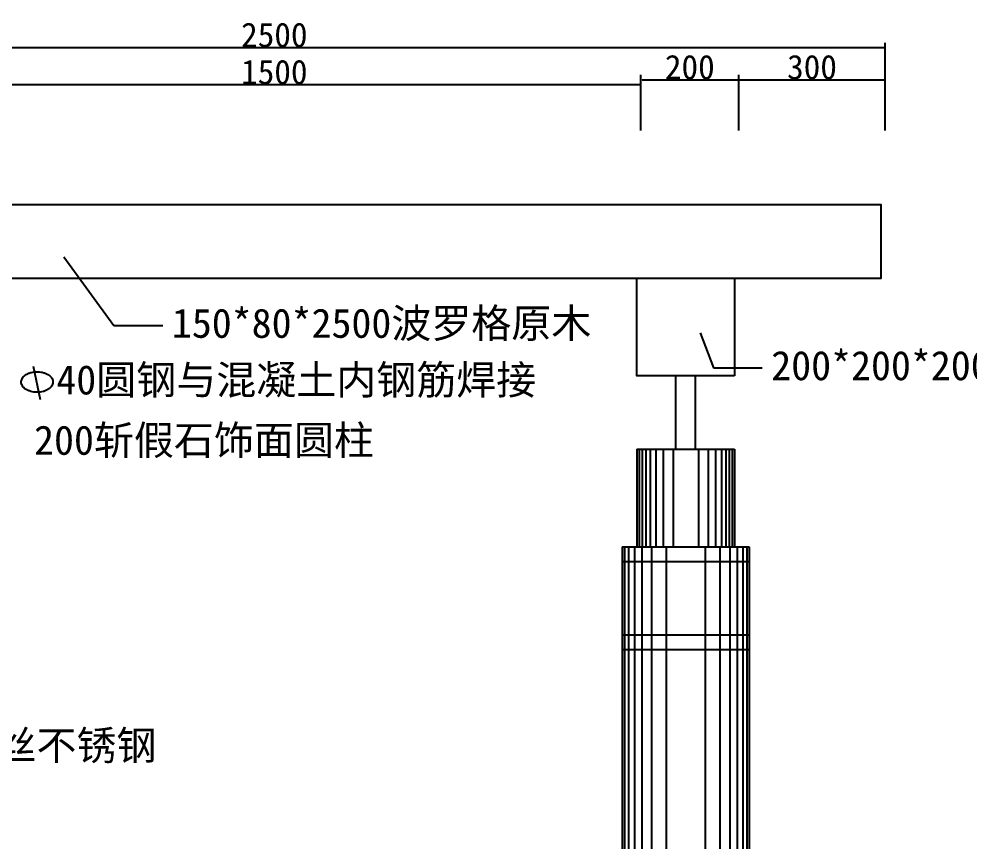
# Model space of a CAD drawing. Extents: x -6004 to -783, y 4539 to 8367.
# Drawn here: x -5004 to -3059, y 6401 to 8085 of the extents above; entities that cross this region are included whole.
import ezdxf

# ---------------------------------------------------------------- set-up
doc = ezdxf.new("R2010")
doc.units = 0
doc.layers.get('DEFPOINTS').update_dxf_attribs({"linetype": 'CONTINUOUS'})
for name, color, linetype in [('LAYER2', 7, 'CONTINUOUS'), ('LAYER6', 8, 'CONTINUOUS'), ('标注', 4, 'CONTINUOUS')]:
    doc.layers.add(name, color=color, linetype=linetype)
doc.styles.get("Standard").update_dxf_attribs({"font": '', "height": 50})
doc.styles.get('STANDARD').set_extended_font_data('KaiTi_GB2312')
doc.dimstyles.new('ISO-25', dxfattribs={"dimtxt": 2.5, "dimasz": 2.5, "dimexe": 10, "dimexo": 40, "dimtad": 1, "dimtxsty": 'STANDARD', "dimcen": 2.5, "dimazin": 3, "dimtfac": 1, "dimtmove": 0, "dimatfit": 3})

# ---------------------------------------------------------------- blocks, each defined once
blk = doc.blocks.new('*D113')
at = {"layer": 'DEFPOINTS', "color": 0}
for p in [(-3232.1, 8026.8), (-5732.1, 7910.9), (-3232.1, 7910.9)]:
    blk.add_point(p, dxfattribs=at)
at = {"layer": '标注', "color": 0}
for p, q in [((-5732.1, 7950.9), (-5732.1, 8036.8)), ((-3232.1, 7950.9), (-3232.1, 8036.8)), ((-5729.6, 8026.8), (-3234.6, 8026.8))]:
    blk.add_line(p, q, dxfattribs=at)
for points in [[(-5729.6, 8027.2), (-5729.6, 8026.4), (-5732.1, 8026.8)], [(-3234.6, 8027.2), (-3234.6, 8026.4), (-3232.1, 8026.8)]]:
    blk.add_solid(points, dxfattribs=at)
at = {"layer": '标注', "color": 0, "insert": (-4482.1, 8052.4), "char_height": 50, "attachment_point": 5}
blk.add_mtext('2500', dxfattribs=at)
blk = doc.blocks.new('*D116')
at = {"layer": 'DEFPOINTS', "color": 0}
for p in [(-3732.1, 7950.9), (-5232.1, 7829), (-3732.1, 7829)]:
    blk.add_point(p, dxfattribs=at)
at = {"layer": '标注', "color": 0}
for p, q in [((-5232.1, 7869), (-5232.1, 7960.9)), ((-3732.1, 7869), (-3732.1, 7960.9)), ((-5229.6, 7950.9), (-3734.6, 7950.9))]:
    blk.add_line(p, q, dxfattribs=at)
for points in [[(-5229.6, 7951.3), (-5229.6, 7950.5), (-5232.1, 7950.9)], [(-3734.6, 7951.3), (-3734.6, 7950.5), (-3732.1, 7950.9)]]:
    blk.add_solid(points, dxfattribs=at)
at = {"layer": '标注', "color": 0, "insert": (-4482.1, 7976.5), "char_height": 50, "attachment_point": 5}
blk.add_mtext('1500', dxfattribs=at)
blk = doc.blocks.new('*D117')
at = {"layer": 'DEFPOINTS', "color": 0}
for p in [(-3532.1, 7960.9), (-3732.1, 7817.1), (-3532.1, 7817.1)]:
    blk.add_point(p, dxfattribs=at)
at = {"layer": '标注', "color": 0}
for p, q in [((-3732.1, 7857.1), (-3732.1, 7970.9)), ((-3729.6, 7960.9), (-3534.6, 7960.9)), ((-3532.1, 7857.1), (-3532.1, 7970.9))]:
    blk.add_line(p, q, dxfattribs=at)
for points in [[(-3729.6, 7961.3), (-3729.6, 7960.5), (-3732.1, 7960.9)], [(-3534.6, 7961.3), (-3534.6, 7960.5), (-3532.1, 7960.9)]]:
    blk.add_solid(points, dxfattribs=at)
at = {"layer": '标注', "color": 0, "insert": (-3632.1, 7986.5), "char_height": 50, "attachment_point": 5}
blk.add_mtext('200', dxfattribs=at)
blk = doc.blocks.new('*D118')
at = {"layer": 'DEFPOINTS', "color": 0}
for p in [(-3232.1, 7960.9), (-3532.1, 7817.1), (-3232.1, 7817.1)]:
    blk.add_point(p, dxfattribs=at)
at = {"layer": '标注', "color": 0}
for p, q in [((-3532.1, 7857.1), (-3532.1, 7970.9)), ((-3529.6, 7960.9), (-3234.6, 7960.9)), ((-3232.1, 7857.1), (-3232.1, 7970.9))]:
    blk.add_line(p, q, dxfattribs=at)
for points in [[(-3529.6, 7961.3), (-3529.6, 7960.5), (-3532.1, 7960.9)], [(-3234.6, 7961.3), (-3234.6, 7960.5), (-3232.1, 7960.9)]]:
    blk.add_solid(points, dxfattribs=at)
at = {"layer": '标注', "color": 0, "insert": (-3382.1, 7986.5), "char_height": 50, "attachment_point": 5}
blk.add_mtext('300', dxfattribs=at)

msp = doc.modelspace()

# ---------------------------------------------------------------- linework, layer by layer
at = {"layer": 'LAYER2', "ltscale": 10}
for p, q in [((-3660.36, 7204.546), (-3660.36, 7354.546)), ((-3620.36, 7354.546), (-3660.36, 7354.546)), ((-3620.36, 7204.546), (-3620.36, 7354.546)), ((-3740.36, 7204.546), (-3540.36, 7204.546)), ((-3740.36, 7204.546), (-3740.36, 7004.546)), ((-3540.36, 7204.546), (-3540.36, 7004.546)), ((-3770.36, 7004.546), (-3770.36, 5734.546)), ((-3770.36, 7004.546), (-3510.36, 7004.546)), ((-3510.36, 7004.546), (-3510.36, 5734.546))]:
    msp.add_line(p, q, dxfattribs=at)
for points in [[(-5740.36, 7554.546), (-3240.36, 7554.546), (-3240.36, 7704.546), (-5740.36, 7704.546)], [(-3540.36, 7354.546), (-3740.36, 7354.546), (-3740.36, 7554.546), (-3540.36, 7554.546)]]:
    msp.add_lwpolyline(points, close=True, dxfattribs=at)
at = {"layer": 'LAYER6', "ltscale": 10}
for p, q in [((-3735.36, 7204.546), (-3735.36, 7004.546)), ((-3729.36, 7204.546), (-3729.36, 7004.546)), ((-3722.36, 7204.546), (-3722.36, 7004.546)), ((-3713.36, 7204.546), (-3713.36, 7004.546)), ((-3701.36, 7204.546), (-3701.36, 7004.546)), ((-3686.36, 7204.546), (-3686.36, 7004.546)), ((-3666.36, 7204.546), (-3666.36, 7004.546)), ((-3614.36, 7204.546), (-3614.36, 7004.546)), ((-3594.36, 7204.546), (-3594.36, 7004.546)), ((-3579.36, 7204.546), (-3579.36, 7004.546)), ((-3567.36, 7204.546), (-3567.36, 7004.546)), ((-3558.36, 7204.546), (-3558.36, 7004.546)), ((-3551.36, 7204.546), (-3551.36, 7004.546)), ((-3545.36, 7204.546), (-3545.36, 7004.546)), ((-3765.36, 7004.546), (-3765.36, 5524.546)), ((-3757.36, 7004.546), (-3757.36, 5524.546)), ((-3745.36, 7004.546), (-3745.36, 5524.546)), ((-3730.36, 7004.546), (-3730.36, 5524.546)), ((-3710.36, 7004.546), (-3710.36, 5524.546)), ((-3680.36, 7004.546), (-3680.36, 5524.546)), ((-3600.36, 7004.546), (-3600.36, 5524.546)), ((-3570.36, 7004.546), (-3570.36, 5524.546)), ((-3550.36, 7004.546), (-3550.36, 5524.546)), ((-3535.36, 7004.546), (-3535.36, 5524.546)), ((-3523.36, 7004.546), (-3523.36, 5524.546)), ((-3515.36, 7004.546), (-3515.36, 5524.546)), ((-3770.36, 6974.546), (-3510.36, 6974.546)), ((-3770.36, 6824.546), (-3510.36, 6824.546)), ((-3770.36, 6794.546), (-3510.36, 6794.546))]:
    msp.add_line(p, q, dxfattribs=at)
at = {"layer": '标注', "ltscale": 10}
msp.add_line((-4960.182, 7305.465), (-4974.582, 7373.679), dxfattribs=at)
msp.add_open_spline([(-4999.866, 7342.153), (-4999.866, 7340.858), (-4999.679, 7339.563), (-4998.925, 7336.992), (-4998.358, 7335.717), (-4996.84, 7333.23), (-4995.89, 7332.018), (-4993.624, 7329.714), (-4992.31, 7328.622), (-4989.362, 7326.614), (-4987.728, 7325.698), (-4984.207, 7324.09), (-4982.32, 7323.397), (-4978.366, 7322.268), (-4976.3, 7321.832), (-4972.075, 7321.237), (-4969.916, 7321.078), (-4965.593, 7321.045), (-4963.429, 7321.171), (-4959.184, 7321.703), (-4957.103, 7322.108), (-4953.11, 7323.178), (-4951.197, 7323.843), (-4947.619, 7325.4), (-4945.953, 7326.292), (-4942.933, 7328.259), (-4941.579, 7329.333), (-4939.231, 7331.609), (-4938.237, 7332.81), (-4936.632, 7335.283), (-4936.02, 7336.553), (-4935.179, 7339.118), (-4934.949, 7340.412), (-4934.863, 7343.002), (-4935.007, 7344.298), (-4935.673, 7346.873), (-4936.196, 7348.152), (-4937.626, 7350.654), (-4938.534, 7351.876), (-4940.716, 7354.207), (-4941.99, 7355.316), (-4944.865, 7357.363), (-4946.464, 7358.302), (-4949.926, 7359.961), (-4951.788, 7360.681), (-4955.7, 7361.869), (-4957.749, 7362.336), (-4961.952, 7362.994), (-4964.105, 7363.185), (-4968.426, 7363.283), (-4970.594, 7363.189), (-4974.857, 7362.722), (-4976.952, 7362.348), (-4980.982, 7361.338), (-4982.918, 7360.701), (-4986.552, 7359.197), (-4988.25, 7358.329), (-4991.34, 7356.404), (-4992.733, 7355.348), (-4995.163, 7353.102), (-4996.2, 7351.912), (-4997.892, 7349.457), (-4998.548, 7348.192), (-4999.477, 7345.634), (-4999.75, 7344.34), (-4999.856, 7342.748), (-4999.866, 7342.451), (-4999.866, 7342.153)], degree=3, knots=[0, 0, 0, 0, 0.19495013, 0.19495013, 0.38990026, 0.38990026, 0.58485039, 0.58485039, 0.77980052, 0.77980052, 0.97475066, 0.97475066, 1.16970079, 1.16970079, 1.36465092, 1.36465092, 1.55960105, 1.55960105, 1.75455118, 1.75455118, 1.94950131, 1.94950131, 2.14445144, 2.14445144, 2.33940157, 2.33940157, 2.5343517, 2.5343517, 2.72930184, 2.72930184, 2.92425197, 2.92425197, 3.1192021, 3.1192021, 3.31415223, 3.31415223, 3.50910236, 3.50910236, 3.70405249, 3.70405249, 3.89900262, 3.89900262, 4.09395275, 4.09395275, 4.28890289, 4.28890289, 4.48385302, 4.48385302, 4.67880315, 4.67880315, 4.87375328, 4.87375328, 5.06870341, 5.06870341, 5.26365354, 5.26365354, 5.45860367, 5.45860367, 5.6535538, 5.6535538, 5.84850393, 5.84850393, 6.04345407, 6.04345407, 6.2384042, 6.2384042, 6.28318531, 6.28318531, 6.28318531, 6.28318531], dxfattribs=at)

# ---------------------------------------------------------------- texts
at = {"layer": '标注', "ltscale": 10, "char_height": 60, "width": 1800, "attachment_point": 1}
for s, insert in [('150*80*2500波罗格原木', (-4691.687, 7492.623)), ('200*200*200仿木纹混凝土', (-3465.486, 7405.873)), ('40圆钢与混凝土内钢筋焊接', (-4928.078, 7376.73)), ('200斩假石饰面圆柱', (-4973.593, 7253.198))]:
    msp.add_mtext(s, dxfattribs=dict(at, insert=insert))
at = {"layer": '标注', "insert": (-5132.315, 6628.421), "char_height": 60, "width": 1800, "attachment_point": 1}
msp.add_mtext('拉丝不锈钢', dxfattribs=at)

# ---------------------------------------------------------------- dimensions: what is measured, and where the dimension line sits
at = {"layer": '标注'}
dim = msp.add_linear_dim(base=(-3232.145, 8026.809), p1=(-5732.145, 7910.895), p2=(-3232.145, 7910.895), dimstyle='ISO-25', dxfattribs=at)
dim.commit()
dim.dimension.update_dxf_attribs({"geometry": '*D113', "text_midpoint": (-4482.145, 8052.434)})
for base, p1, p2, picture, middle in [((-3532.145, 7960.895), (-3732.145, 7817.104), (-3532.145, 7817.104), '*D117', (-3632.145, 7986.52)), ((-3232.145, 7960.895), (-3532.145, 7817.104), (-3232.145, 7817.104), '*D118', (-3382.145, 7986.52)), ((-3732.145, 7950.895), (-5232.145, 7829), (-3732.145, 7829), '*D116', (-4482.145, 7976.52))]:
    dim = msp.add_linear_dim(base=base, p1=p1, p2=p2, dimstyle='ISO-25', override={"dimtmove": 1}, dxfattribs=at)
    dim.commit()
    dim.dimension.update_dxf_attribs({"geometry": picture, "text_midpoint": middle})

# ---------------------------------------------------------------- leaders
at = {"layer": '标注', "ltscale": 10}
for points in [[(-4912.9, 7598.325), (-4810.102, 7457.933), (-4710.175, 7457.933)], [(-3610.589, 7442.672), (-3583.901, 7371.183), (-3483.974, 7371.183)]]:
    msp.add_leader(points, dimstyle='ISO-25', dxfattribs=at)

doc.saveas('drawing.dxf')
